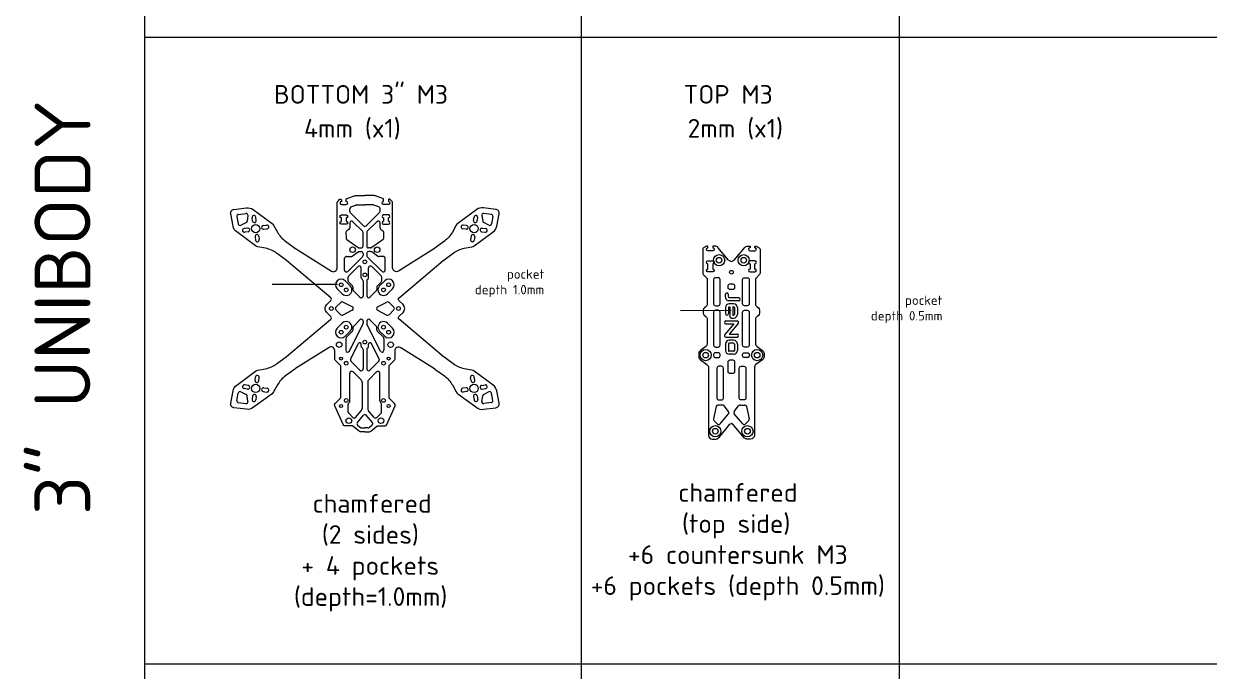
# Model space of a CAD drawing. Header units: millimetres. Extents: x -685 to 1515, y -1461 to 522.
# Drawn here: x -65 to 572, y -340 to 7 of the extents above; entities that cross this region are included whole.
import ezdxf

# ---------------------------------------------------------------- set-up
doc = ezdxf.new("R2010")
doc.units = ezdxf.units.MM
doc.linetypes.add('JIS_09_08', pattern=[10.75, 8, -0.55, 0.55, -0.55, 0.55, -0.55])
doc.layers.get('0').update_dxf_attribs({"lineweight": 5})
for name, color, linetype, lineweight in [('Calque1', 150, 'Continuous', 5), ('Calque1_pocket', 10, 'Continuous', 5), ('Calque2', 251, 'Continuous', 5), ('countersunk', 90, 'Continuous', 5), ('pocket', 1, 'Continuous', 5)]:
    doc.layers.add(name, color=color, linetype=linetype, lineweight=lineweight)
doc.styles.get("Standard").update_dxf_attribs({"font": 'arial.ttf'})

msp = doc.modelspace()

# ---------------------------------------------------------------- linework, layer by layer
at = {"layer": 'Calque1'}
for p, q in [((50.48, -95.21), (54.45, -94.71)), ((110.2, -93.47), (110.2, -92.16)), ((117.65, -101.32), (110.5, -94.17)), ((110.84, -91.23), (113.54, -90.19)), ((113.9, -90.12), (118.35, -90.12)), ((122.81, -90.12), (118.35, -90.12)), ((119.06, -101.32), (126.21, -94.17)), ((125.87, -91.23), (123.17, -90.19)), ((126.5, -93.47), (126.5, -92.16)), ((186.23, -95.21), (182.26, -94.71)), ((49.62, -96.39), (50.35, -100.32)), ((51.79, -101.03), (54.53, -99.63)), ((55.56, -95.87), (55.06, -98.9)), ((58.05, -98.8), (57.76, -96.97)), ((60.02, -98.49), (59.74, -96.67)), ((63.73, -101.21), (65.56, -100.92)), ((110.2, -99.83), (110.2, -102.4)), ((117.06, -104.27), (111.91, -99.12)), ((119.65, -104.27), (124.8, -99.12)), ((126.5, -102.4), (126.5, -99.83)), ((172.98, -101.21), (171.15, -100.92)), ((176.69, -98.49), (176.97, -96.67)), ((178.66, -98.8), (178.95, -96.97)), ((181.15, -95.87), (181.65, -98.9)), ((184.92, -101.03), (182.18, -99.63)), ((187.09, -96.39), (186.36, -100.32)), ((55.34, -102.51), (53.51, -102.8)), ((55.64, -104.49), (53.81, -104.77)), ((59.35, -107.2), (59.64, -109.03)), ((61.33, -106.89), (61.61, -108.72)), ((64.04, -103.18), (65.87, -102.9)), ((108.2, -104.82), (108.21, -107.88)), ((109.77, -103.23), (108.64, -104)), ((117.35, -112.19), (117.35, -104.98)), ((119.35, -104.98), (119.35, -112.19)), ((126.94, -103.23), (128.07, -104)), ((128.5, -107.88), (128.5, -104.82)), ((172.67, -103.18), (170.84, -102.9)), ((175.38, -106.89), (175.1, -108.72)), ((177.36, -107.2), (177.07, -109.03)), ((181.07, -104.49), (182.9, -104.77)), ((181.37, -102.51), (183.2, -102.8)), ((108.63, -108.69), (114.69, -113)), ((115.27, -113.19), (116.35, -113.19)), ((121.44, -113.19), (120.35, -113.19)), ((128.08, -108.69), (122.02, -113)), ((107.46, -125.13), (107.46, -118.79)), ((108.46, -117.79), (110.96, -117.79)), ((117.06, -117.94), (109.16, -125.84)), ((111.54, -117.61), (114.69, -115.37)), ((115.27, -115.19), (116.35, -115.19)), ((117.35, -116.19), (117.35, -117.23)), ((119.35, -116.19), (119.35, -117.23)), ((119.65, -117.94), (127.55, -125.84)), ((121.44, -115.19), (120.35, -115.19)), ((125.17, -117.61), (122.02, -115.37)), ((128.25, -117.79), (125.75, -117.79)), ((129.25, -125.13), (129.25, -118.79)), ((114.65, -123.18), (109.65, -128.18)), ((116.36, -129.11), (116.36, -123.89)), ((120.35, -129.11), (120.35, -123.89)), ((122.06, -123.18), (127.06, -128.18)), ((109.35, -130.88), (109.35, -128.89)), ((111.67, -133.59), (109.65, -131.59)), ((117.06, -130.23), (116.65, -129.81)), ((117.35, -130.93), (117.35, -138.97)), ((119.35, -130.93), (119.35, -138.97)), ((119.65, -130.23), (120.06, -129.81)), ((125.04, -133.59), (127.06, -131.59)), ((127.36, -130.88), (127.36, -128.89)), ((111.96, -134.3), (111.96, -135.59)), ((115.65, -139.68), (112.26, -136.3)), ((121.06, -139.68), (124.45, -136.3)), ((124.75, -134.3), (124.75, -135.59)), ((102.8, -145.03), (105.4, -142.43)), ((102.8, -146.45), (105.4, -149.05)), ((111.57, -144.85), (106.57, -142.25)), ((125.14, -144.85), (130.14, -142.25)), ((133.91, -145.03), (131.31, -142.43)), ((133.91, -146.45), (131.31, -149.05)), ((111.57, -146.63), (106.57, -149.23)), ((115.65, -151.8), (112.32, -155.12)), ((117.35, -152.51), (117.35, -153.61)), ((119.35, -152.51), (119.35, -153.61)), ((121.06, -151.8), (124.39, -155.12)), ((125.14, -146.63), (130.14, -149.23)), ((111.73, -157.82), (108.44, -161.1)), ((110.04, -168.56), (117.25, -154.06)), ((112.02, -157.12), (112.02, -155.83)), ((126.67, -168.56), (119.46, -154.06)), ((124.69, -157.12), (124.69, -155.83)), ((124.98, -157.82), (128.27, -161.1)), ((108.14, -161.81), (108.14, -168.11)), ((110.68, -172.89), (114.84, -164.52)), ((116.36, -165.87), (116.36, -164.88)), ((120.35, -165.87), (120.35, -164.88)), ((126.03, -172.89), (121.87, -164.52)), ((128.57, -161.81), (128.57, -168.11)), ((117.06, -167), (116.65, -166.58)), ((117.35, -167.7), (117.35, -178.12)), ((119.35, -167.7), (119.35, -178.12)), ((119.65, -167), (120.06, -166.58)), ((115.65, -178.83), (110.86, -174.05)), ((121.06, -178.83), (125.85, -174.05)), ((59.35, -184.28), (59.64, -182.45)), ((61.33, -184.59), (61.61, -182.76)), ((110.35, -195.09), (110.35, -180.49)), ((116.27, -183.99), (112.06, -179.78)), ((120.44, -183.99), (124.65, -179.78)), ((126.35, -195.09), (126.35, -180.49)), ((175.38, -184.59), (175.1, -182.76)), ((177.36, -184.28), (177.07, -182.45)), ((51.79, -190.45), (54.53, -191.85)), ((55.34, -188.97), (53.51, -188.69)), ((55.64, -186.99), (53.81, -186.71)), ((63.73, -190.27), (65.56, -190.56)), ((64.04, -188.3), (65.87, -188.58)), ((116.85, -185.4), (116.85, -199.32)), ((119.85, -185.4), (119.85, -199.32)), ((172.67, -188.3), (170.84, -188.58)), ((172.98, -190.27), (171.15, -190.56)), ((181.07, -186.99), (182.9, -186.71)), ((181.37, -188.97), (183.2, -188.69)), ((184.92, -190.45), (182.18, -191.85)), ((49.62, -195.1), (50.35, -191.16)), ((50.48, -196.27), (54.45, -196.77)), ((55.56, -195.61), (55.06, -192.58)), ((58.05, -192.68), (57.76, -194.51)), ((60.02, -192.99), (59.74, -194.82)), ((109.36, -201.29), (109.36, -197.32)), ((127.35, -201.29), (127.35, -197.32)), ((176.69, -192.99), (176.97, -194.82)), ((178.66, -192.68), (178.95, -194.51)), ((181.15, -195.61), (181.65, -192.58)), ((186.23, -196.27), (182.26, -196.77)), ((187.09, -195.1), (186.36, -191.16)), ((111.91, -204.27), (109.65, -202)), ((113.39, -204.2), (116.39, -200.6)), ((114.32, -206.99), (117.59, -203.07)), ((122.39, -206.99), (119.12, -203.07)), ((123.32, -204.2), (120.32, -200.6)), ((124.8, -204.27), (127.06, -202)), ((307.01, -198.33), (305.6, -204.93)), ((310.53, -197.54), (307.98, -197.54)), ((309.08, -207.67), (313.68, -202.28)), ((313.71, -201.02), (311.32, -197.93)), ((316.7, -201.02), (319.08, -197.93)), ((321.32, -207.67), (316.73, -202.28)), ((319.87, -197.54), (322.42, -197.54)), ((323.4, -198.33), (324.8, -204.93)), ((114.44, -208.4), (115.91, -209.63)), ((116.55, -209.86), (118.35, -209.86)), ((120.16, -209.86), (118.35, -209.86)), ((122.27, -208.4), (120.8, -209.63)), ((305.85, -205.82), (307.59, -207.7)), ((324.56, -205.82), (322.81, -207.7))]:
    msp.add_line(p, q, dxfattribs=at)
for points in [[(118.35, -211.86), (115.83, -211.86, -0.175895), (115.19, -211.63), (111.94, -208.91, 0.175895), (111.3, -208.68), (107.53, -208.68, -0.297645), (106.62, -208.08), (102.16, -197.92, -0.309066), (102.36, -196.81), (105.06, -194.11, 0.198915), (105.35, -193.41), (105.35, -176.77, 0.198909), (105.06, -176.06), (102.45, -173.45, -0.198912), (102.16, -172.74), (102.16, -168.32, 0.590187), (99.09, -166.63), (81.02, -178.01, 0.017358), (80.73, -178.21), (75.66, -181.91, 0.109594), (71.37, -186.79), (69.35, -190.47, -0.109594), (68.49, -191.45), (58.29, -198.9, -0.19144), (54.72, -199.83), (48, -198.98, -0.431181), (46.28, -196.63), (47.51, -189.98, -0.19144), (49.48, -186.85), (59.68, -179.39, -0.109594), (60.87, -178.87), (64.99, -178.06, 0.109594), (70.94, -175.45), (76.01, -171.75, 0.017307), (76.28, -171.53), (99.99, -151.54, 0.439292), (100.05, -150.07), (97.85, -147.86, -0.414214), (97.85, -143.62), (100.05, -141.41, 0.439292), (99.99, -139.94), (76.28, -119.95, 0.017307), (76.01, -119.73), (70.94, -116.03, 0.109594), (64.99, -113.42), (60.87, -112.61, -0.109594), (59.68, -112.09), (49.48, -104.63, -0.19144), (47.51, -101.51), (46.28, -94.85, -0.431181), (48, -92.5), (54.72, -91.65, -0.19144), (58.29, -92.58), (68.49, -100.03, -0.109594), (69.35, -101.01), (71.37, -104.69, 0.109594), (75.66, -109.57), (80.73, -113.28, 0.017358), (81.02, -113.47), (100.39, -125.67, 0.590187), (103.45, -123.98), (103.45, -88.95, -0.198912), (103.75, -88.24), (104.9, -87.09, -0.668179), (105.75, -87.44), (105.75, -88.3, 1), (105.75, -89.9), (108.35, -89.9, 1), (108.35, -88.3), (108.35, -86.94), (112.61, -85.29, -0.092844), (113.34, -85.15), (118.35, -85.15)], [(118.35, -211.86), (120.88, -211.86, 0.175895), (121.52, -211.63), (124.77, -208.91, -0.175895), (125.41, -208.68), (129.18, -208.68, 0.297645), (130.09, -208.08), (134.55, -197.92, 0.309066), (134.34, -196.81), (131.65, -194.11, -0.198915), (131.35, -193.41), (131.35, -176.77, -0.198909), (131.65, -176.06), (134.26, -173.45, 0.198912), (134.55, -172.74), (134.55, -168.32, -0.590187), (137.62, -166.63), (155.69, -178.01, -0.017358), (155.98, -178.21), (161.05, -181.91, -0.109594), (165.34, -186.79), (167.36, -190.47, 0.109594), (168.22, -191.45), (178.42, -198.9, 0.19144), (181.99, -199.83), (188.71, -198.98, 0.431181), (190.43, -196.63), (189.2, -189.98, 0.19144), (187.23, -186.85), (177.03, -179.39, 0.109594), (175.84, -178.87), (171.72, -178.06, -0.109594), (165.77, -175.45), (160.7, -171.75, -0.017307), (160.43, -171.53), (136.72, -151.54, -0.439292), (136.66, -150.07), (138.86, -147.86, 0.414214), (138.86, -143.62), (136.66, -141.41, -0.439292), (136.72, -139.94), (160.43, -119.95, -0.017307), (160.7, -119.73), (165.77, -116.03, -0.109594), (171.72, -113.42), (175.84, -112.61, 0.109594), (177.03, -112.09), (187.23, -104.63, 0.19144), (189.2, -101.51), (190.43, -94.85, 0.431181), (188.71, -92.5), (181.99, -91.65, 0.19144), (178.42, -92.58), (168.22, -100.03, 0.109594), (167.36, -101.01), (165.34, -104.69, -0.109594), (161.05, -109.57), (155.98, -113.28, -0.017358), (155.69, -113.47), (136.32, -125.67, -0.590187), (133.26, -123.98), (133.26, -88.95, 0.198912), (132.96, -88.24), (131.81, -87.09, 0.668179), (130.95, -87.44), (130.95, -88.3, -1), (130.95, -89.9), (128.35, -89.9, -1), (128.35, -88.3), (128.35, -86.94), (124.1, -85.29, 0.092844), (123.37, -85.15), (118.35, -85.15)], [(313.67, -119.7), (308, -112.94, 0.221601), (306.47, -112.23), (305.2, -112.23), (305.2, -113.16, -1), (305.2, -114.76), (302.6, -114.76, -1), (302.6, -113.16), (302.6, -112.73, 0.581935), (301.85, -112.3), (300.29, -113.22, 0.264274), (299.8, -114.08), (299.8, -126.8, 0.198912), (300.09, -127.5), (301.96, -129.37, -0.198912), (302.25, -130.07), (302.25, -143.23, -0.243004), (301.41, -144.86), (300.67, -145.38, 0.243004), (300.04, -146.6), (300.04, -148.22, 0.243004), (300.67, -149.44), (301.41, -149.97, -0.243004), (302.25, -151.6), (302.25, -164.54, -0.243004), (301.41, -166.17), (298.52, -168.22, 0.243004), (297.67, -169.85), (297.67, -171.67, 0.243004), (298.52, -173.3), (302.04, -175.8, -0.243001), (302.88, -177.43), (302.88, -213.81), (302.88, -213.81, 0.41421), (304.88, -215.81), (306.86, -215.81, 0.222436), (308.39, -215.09), (314.43, -207.85, -0.222436), (315.2, -207.49)], [(316.73, -119.7), (322.41, -112.94, -0.221601), (323.94, -112.23), (325.2, -112.23), (325.2, -113.16, 1), (325.2, -114.76), (327.8, -114.76, 1), (327.8, -113.16), (327.8, -112.73, -0.581935), (328.56, -112.3), (330.11, -113.22, -0.264274), (330.6, -114.08), (330.6, -126.8, -0.198912), (330.31, -127.5), (328.44, -129.37, 0.198912), (328.15, -130.07), (328.15, -143.23, 0.243004), (328.99, -144.86), (329.74, -145.38, -0.243004), (330.37, -146.6), (330.37, -148.22, -0.243004), (329.74, -149.44), (328.99, -149.97, 0.243004), (328.15, -151.6), (328.15, -164.54, 0.243004), (328.99, -166.17), (331.89, -168.22, -0.243004), (332.73, -169.85), (332.73, -171.67, -0.243004), (331.89, -173.3), (328.37, -175.8, 0.243001), (327.52, -177.43), (327.52, -213.81), (327.52, -213.81, -0.41421), (325.52, -215.81), (323.55, -215.81, -0.222436), (322.01, -215.09), (315.97, -207.85, 0.222436), (315.2, -207.49)]]:
    msp.add_lwpolyline(points, format="xyb", dxfattribs=at)
for points in [[(105.75, -97.08, -1), (105.75, -95.48), (108.35, -95.48, -1), (108.35, -97.08), (108.35, -98.88, -1), (108.35, -100.48), (105.75, -100.48, -1), (105.75, -98.88)], [(130.95, -97.08, 1), (130.95, -95.48), (128.35, -95.48, 1), (128.35, -97.08), (128.35, -98.88, 1), (128.35, -100.48), (130.95, -100.48, 1), (130.95, -98.88)], [(302.6, -126.13, -1), (302.6, -124.53), (302.6, -121.73, -1), (302.6, -120.13), (305.2, -120.13, -1), (305.2, -121.73), (305.2, -124.53, -1), (305.2, -126.13)], [(327.8, -126.13, 1), (327.8, -124.53), (327.8, -121.73, 1), (327.8, -120.13), (325.2, -120.13, 1), (325.2, -121.73), (325.2, -124.53, 1), (325.2, -126.13)], [(306.65, -144.26), (308.15, -144.26, 0.414214), (309.15, -143.26), (309.15, -130.19, 0.414214), (308.15, -129.19), (306.65, -129.19, 0.414214), (305.65, -130.19), (305.65, -143.26, 0.414214)], [(323.75, -144.26), (322.25, -144.26, -0.414214), (321.25, -143.26), (321.25, -130.19, -0.414214), (322.25, -129.19), (323.75, -129.19, -0.414214), (324.75, -130.19), (324.75, -143.26, -0.414214)], [(306.65, -166.44), (308.15, -166.44, 0.414214), (309.15, -165.44), (309.15, -147.65, 0.414214), (308.15, -146.65), (306.65, -146.65, 0.414214), (305.65, -147.65), (305.65, -165.44, 0.414214)], [(323.75, -166.44), (322.25, -166.44, -0.414214), (321.25, -165.44), (321.25, -147.65, -0.414214), (322.25, -146.65), (323.75, -146.65, -0.414214), (324.75, -147.65), (324.75, -165.44, -0.414214)], [(306.65, -172.06), (308.15, -172.06, 0.414214), (309.15, -171.06), (309.15, -170.46, 0.414214), (308.15, -169.46), (306.65, -169.46, 0.414214), (305.65, -170.46), (305.65, -171.06, 0.414214)], [(323.75, -172.06), (322.25, -172.06, -0.414214), (321.25, -171.06), (321.25, -170.46, -0.414214), (322.25, -169.46), (323.75, -169.46, -0.414214), (324.75, -170.46), (324.75, -171.06, -0.414214)], [(308.44, -194.82), (309.94, -194.82, 0.414214), (310.94, -193.82), (310.94, -177.73, 0.414214), (309.94, -176.73), (308.44, -176.73, 0.414214), (307.44, -177.73), (307.44, -193.82, 0.414214)], [(321.96, -194.82), (320.46, -194.82, -0.414214), (319.46, -193.82), (319.46, -177.73, -0.414214), (320.46, -176.73), (321.96, -176.73, -0.414214), (322.96, -177.73), (322.96, -193.82, -0.414214)]]:
    msp.add_lwpolyline(points, format="xyb", close=True, dxfattribs=at)
for centre, radius in [((59.69, -102.85), 2.25), ((177.02, -102.85), 2.25), ((111.75, -114.19), 1.5), ((124.96, -114.19), 1.5), ((118.35, -120.66), 1), ((308.59, -119.81), 1.5), ((321.81, -119.81), 1.5), ((118.35, -127.71), 1), ((315.2, -126.28), 1), ((105.6, -132.99), 1), ((131.1, -132.99), 1), ((108.35, -135.74), 1), ((128.35, -135.74), 1), ((100.32, -145.74), 1), ((136.39, -145.74), 1), ((105.6, -158.49), 1), ((108.35, -155.74), 1), ((128.35, -155.74), 1), ((131.1, -158.49), 1), ((104.53, -165.13), 1.5), ((118.35, -163.77), 1), ((132.18, -165.13), 1.5), ((105.6, -172.59), 0.8), ((131.1, -172.59), 0.8), ((301.37, -170.76), 1.5), ((329.03, -170.76), 1.5), ((108.35, -175.09), 1), ((128.35, -175.09), 1), ((59.69, -188.63), 2.25), ((177.02, -188.63), 2.25), ((105.6, -198.09), 0.8), ((108.35, -195.09), 1), ((128.35, -195.09), 1), ((131.1, -198.09), 0.8), ((109.73, -205.98), 1.5), ((126.98, -205.98), 1.5), ((306.58, -211.61), 1.5), ((323.82, -211.61), 1.5)]:
    msp.add_circle(centre, radius, dxfattribs=at)
for centre, radius, start, end in [((50.6, -96.2), 1, 97.17847, 190.47766), ((54.58, -95.7), 1, 350.56336, 97.17847), ((111.2, -92.16), 1, 111.21736, 180), ((111.2, -93.47), 1, 180, 225), ((113.9, -91.12), 1, 90, 111.21736), ((122.81, -91.12), 1, 68.78264, 90), ((125.5, -92.16), 1, 0, 68.78264), ((125.5, -93.47), 1, 315, 0), ((182.13, -95.7), 1, 82.82153, 189.43664), ((186.11, -96.2), 1, 349.52234, 82.82153), ((51.33, -100.14), 1, 190.47766, 297.09277), ((54.07, -98.74), 1, 297.09277, 350.56336), ((58.75, -96.82), 1, 8.82807, 188.82807), ((59.04, -98.65), 1, 188.82807, 8.82807), ((63.89, -102.19), 1, 98.82807, 278.82807), ((65.72, -101.91), 1, 278.82807, 98.82807), ((111.2, -99.83), 1, 45, 180.0026), ((118.35, -100.62), 1, 225, 315), ((125.5, -99.83), 1, 359.9974, 135), ((170.99, -101.91), 1, 81.17193, 261.17193), ((172.82, -102.19), 1, 261.17193, 81.17193), ((177.67, -98.65), 1, 171.17193, 351.17193), ((177.96, -96.82), 1, 351.17193, 171.17193), ((182.64, -98.74), 1, 189.43664, 242.90723), ((185.38, -100.14), 1, 242.90723, 349.52234), ((53.66, -103.78), 1, 98.82807, 278.82807), ((55.49, -103.5), 1, 278.82807, 98.82807), ((60.34, -107.05), 1, 8.82807, 188.82807), ((109.2, -104.82), 1, 124.26684, 180.0026), ((109.21, -107.88), 1, 180.0026, 234.63352), ((109.2, -102.4), 1, 304.26684, 0.0026), ((116.35, -104.98), 1, 360, 45), ((120.35, -104.98), 1, 135, 180), ((127.5, -102.4), 1, 179.9974, 235.73316), ((127.5, -104.82), 1, 359.9974, 55.73316), ((127.5, -107.88), 1, 305.36648, 359.9974), ((176.37, -107.05), 1, 351.17193, 171.17193), ((181.22, -103.5), 1, 81.17193, 261.17193), ((183.05, -103.78), 1, 261.17193, 81.17193), ((60.62, -108.87), 1, 188.82807, 8.82807), ((115.27, -112.19), 1, 234.63352, 270), ((116.35, -112.19), 1, 270, 0), ((120.35, -112.19), 1, 180, 270), ((121.44, -112.19), 1, 270, 305.36648), ((176.09, -108.87), 1, 171.17193, 351.17193), ((108.46, -118.79), 1, 90, 180.00536), ((110.96, -116.79), 1, 270, 305.36648), ((115.27, -116.19), 1, 90, 125.36648), ((116.35, -116.19), 1, 0, 90), ((116.35, -117.23), 1, 315, 0), ((120.35, -116.19), 1, 90, 180), ((120.35, -117.23), 1, 180, 225), ((121.44, -116.19), 1, 54.63352, 90), ((125.75, -116.79), 1, 234.63352, 270), ((128.25, -118.79), 1, 359.99464, 90), ((315.2, -118.41), 2, 220.02054, 319.97946), ((108.46, -125.13), 1, 180.00536, 315), ((115.36, -123.89), 1, 359.9986, 135), ((121.35, -123.89), 1, 45, 180.0014), ((128.25, -125.13), 1, 225, 359.99464), ((110.35, -128.89), 1, 135, 179.99862), ((110.35, -130.88), 1, 179.99862, 225.1249), ((110.96, -134.3), 1, 0, 45.1249), ((117.36, -129.11), 1, 179.9986, 225), ((116.35, -130.93), 1, 0, 45), ((120.35, -130.93), 1, 135, 180), ((119.35, -129.11), 1, 315, 0.0014), ((125.75, -134.3), 1, 134.8751, 180), ((126.36, -128.89), 1, 0.00138, 45), ((126.36, -130.88), 1, 314.8751, 0.00138), ((112.96, -135.59), 1, 180, 225.1249), ((116.35, -138.97), 1, 225.1249, 0), ((120.35, -138.97), 1, 180, 314.8751), ((123.75, -135.59), 1, 314.8751, 0), ((103.51, -145.74), 1, 135, 225), ((106.11, -143.14), 1, 62.53124, 135), ((111.11, -145.74), 1, 297.46876, 62.53124), ((125.6, -145.74), 1, 117.46876, 242.53124), ((130.6, -143.14), 1, 45, 117.46876), ((133.2, -145.74), 1, 315, 45), ((106.11, -148.34), 1, 225, 297.46876), ((116.35, -152.51), 1, 0, 134.8751), ((120.35, -152.51), 1, 45.1249, 180), ((130.6, -148.34), 1, 242.53124, 315), ((111.02, -157.12), 1, 314.8751, 0), ((113.02, -155.83), 1, 134.8751, 180), ((116.35, -153.61), 1, 333.55741, 0), ((120.35, -153.61), 1, 180, 206.44259), ((123.69, -155.83), 1, 0, 45.1249), ((125.69, -157.12), 1, 180, 225.1249), ((109.14, -161.81), 1, 134.8751, 180), ((115.56, -164.88), 0.8, 359.9986, 153.55741), ((121.15, -164.88), 0.8, 26.44259, 180.0014), ((127.57, -161.81), 1, 0, 45.1249), ((109.14, -168.11), 1, 180, 333.55741), ((117.36, -165.87), 1, 179.9986, 225), ((116.35, -167.7), 1, 0, 45), ((120.35, -167.7), 1, 135, 180), ((119.35, -165.87), 1, 315, 0.0014), ((127.57, -168.11), 1, 206.44259, 0), ((111.57, -173.34), 1, 153.55741, 225), ((116.35, -178.12), 1, 225, 0), ((120.35, -178.12), 1, 180, 315), ((125.14, -173.34), 1, 315, 26.44259), ((60.34, -184.43), 1, 171.17193, 351.17193), ((60.62, -182.61), 1, 351.17193, 171.17193), ((111.35, -180.49), 1, 45, 180), ((114.85, -185.4), 2, 0, 45), ((121.85, -185.4), 2, 135, 180), ((125.35, -180.49), 1, 0, 135), ((176.09, -182.61), 1, 8.82807, 188.82807), ((176.37, -184.43), 1, 188.82807, 8.82807), ((51.33, -191.34), 1, 62.90723, 169.52234), ((53.66, -187.7), 1, 81.17193, 261.17193), ((55.49, -187.98), 1, 261.17193, 81.17193), ((63.89, -189.29), 1, 81.17193, 261.17193), ((65.72, -189.57), 1, 261.17193, 81.17193), ((170.99, -189.57), 1, 98.82807, 278.82807), ((172.82, -189.29), 1, 278.82807, 98.82807), ((181.22, -187.98), 1, 98.82807, 278.82807), ((183.05, -187.7), 1, 278.82807, 98.82807), ((185.38, -191.34), 1, 10.47766, 117.09277), ((50.6, -195.28), 1, 169.52234, 262.82153), ((54.58, -195.78), 1, 262.82153, 9.43664), ((54.07, -192.74), 1, 9.43664, 62.90723), ((58.75, -194.66), 1, 171.17193, 351.17193), ((59.04, -192.83), 1, 351.17193, 171.17193), ((110.36, -197.32), 1, 131.81448, 180.0007), ((108.35, -195.09), 2, 311.81448, 0), ((128.35, -195.09), 2, 180, 228.18552), ((126.35, -197.32), 1, 359.9993, 48.18552), ((177.67, -192.83), 1, 8.82807, 188.82807), ((177.96, -194.66), 1, 188.82807, 8.82807), ((182.13, -195.78), 1, 170.56336, 277.17847), ((182.64, -192.74), 1, 117.09277, 170.56336), ((186.11, -195.28), 1, 277.17847, 10.47766), ((110.36, -201.29), 1, 180.0007, 225), ((114.85, -199.32), 2, 320.162, 0), ((118.35, -203.71), 1, 39.838, 140.162), ((121.85, -199.32), 2, 180, 219.838), ((126.35, -201.29), 1, 315, 359.9993), ((307.98, -198.54), 1, 90, 167.98422), ((310.53, -198.54), 1, 37.63666, 90), ((312.92, -201.63), 1, 319.56075, 37.63666), ((317.49, -201.63), 1, 142.36334, 220.43925), ((319.87, -198.54), 1, 90, 142.36334), ((322.42, -198.54), 1, 12.01578, 90), ((112.62, -203.56), 1, 225, 320.162), ((115.08, -207.63), 1, 140.162, 230.096), ((116.55, -208.86), 1, 230.096, 270), ((120.16, -208.86), 1, 270, 309.904), ((121.63, -207.63), 1, 309.904, 39.838), ((124.09, -203.56), 1, 219.838, 315), ((306.58, -205.14), 1, 167.98422, 222.86213), ((308.32, -207.02), 1, 222.86213, 319.56075), ((322.08, -207.02), 1, 220.43925, 317.13787), ((323.82, -205.14), 1, 317.13787, 12.01578)]:
    msp.add_arc(centre, radius, start, end, dxfattribs=at)
at = {"layer": 'Calque1_pocket'}
for p, q in [((312.02, -145.24), (312.02, -148.48)), ((313.62, -145.24), (313.62, -148.48)), ((316.41, -143.24), (314.02, -143.24)), ((316.81, -145.24), (316.81, -148.85)), ((318.41, -145.24), (318.41, -148.85)), ((312.04, -148.48), (312.02, -148.48)), ((312.22, -152.41), (318.29, -152.41)), ((318.89, -153.73), (313.96, -159.48)), ((311.99, -164.81), (311.99, -168.29)), ((313.59, -164.81), (313.59, -168.29)), ((313.96, -159.48), (318.29, -159.48)), ((316.41, -162.81), (313.99, -162.81)), ((316.41, -164.41), (313.99, -164.41)), ((316.81, -164.81), (316.81, -168.29)), ((318.41, -164.81), (318.41, -168.29)), ((316.41, -168.69), (313.99, -168.69)), ((316.41, -170.29), (313.99, -170.29))]:
    msp.add_line(p, q, dxfattribs=at)
for points in [[(314.45, -132.54), (315.95, -132.54, -0.414214), (316.95, -133.54), (316.95, -134.54, -0.414214), (315.95, -135.54), (314.45, -135.54, -0.414214), (313.45, -134.54), (313.45, -133.54, -0.414214)], [(314.45, -173.36), (315.95, -173.36, -0.414214), (316.95, -174.36), (316.95, -179.62, -0.414214), (315.95, -180.62), (314.45, -180.62, -0.414214), (313.45, -179.62), (313.45, -174.36, -0.414214)]]:
    msp.add_lwpolyline(points, format="xyb", close=True, dxfattribs=at)
for points in [[(319.17, -141.67), (313.96, -141.67, -0.245066), (312.52, -140.92, -0.113399), (312.16, -140.04, -0.037158), (312.01, -138.25, -0.049183)], [(319.17, -140.07), (313.96, -140.07, -0.245066), (313.83, -140, -0.113399), (313.74, -139.79, -0.037158), (313.61, -138.24)], [(314.02, -144.84), (314.35, -144.84), (314.35, -150.05, 0.414214), (315.15, -150.85), (316.41, -150.85)], [(312.22, -154.01), (316.55, -154.01), (311.61, -159.76, 0.640968), (312.22, -161.08), (318.29, -161.08)]]:
    msp.add_lwpolyline(points, format="xyb", dxfattribs=at)
msp.add_lwpolyline([(316.41, -144.84), (315.95, -144.84), (315.95, -149.25), (316.41, -149.25)], dxfattribs=at)
for centre, radius, start, end in [((312.81, -138.25), 0.8, 0.52993, 180.52993), ((319.17, -140.87), 0.8, 270, 90), ((314.02, -145.24), 2, 90, 180), ((314.02, -145.24), 0.4, 90, 180), ((316.41, -145.24), 2, 0, 90), ((316.41, -145.24), 0.4, 0, 90), ((312.22, -153.21), 0.8, 90, 270), ((312.83, -148.48), 0.787, 180, 0), ((316.41, -148.85), 2, 270, 0), ((316.41, -148.85), 0.4, 270, 0), ((318.29, -153.21), 0.8, 319.36567, 90), ((313.99, -164.81), 2, 90, 180), ((313.99, -164.81), 0.4, 90, 180), ((316.41, -164.81), 2, 0, 90), ((316.41, -164.81), 0.4, 0, 90), ((318.29, -160.28), 0.8, 270, 90), ((313.99, -168.29), 2, 180, 270), ((313.99, -168.29), 0.4, 180, 270), ((316.41, -168.29), 2, 270, 0), ((316.41, -168.29), 0.4, 270, 0)]:
    msp.add_arc(centre, radius, start, end, dxfattribs=at)
at = {"layer": 'Calque2'}
for p, q in [((0, 405.37), (0, -1460.82)), ((234.53, 405.37), (234.53, -1460.82)), ((405.23, 405.37), (405.23, -1460.82)), ((0, 0), (931.88, 0)), ((0, -336.47), (931.88, -336.47))]:
    msp.add_line(p, q, dxfattribs=at)
at = {"layer": 'countersunk'}
for centre in [(308.59, -119.81), (321.81, -119.81), (301.37, -170.76), (329.03, -170.76), (306.58, -211.61), (323.82, -211.61)]:
    msp.add_circle(centre, 3, dxfattribs=at)
at = {"layer": 'pocket'}
for p, q in [((68.52, -132.69), (103.66, -132.58)), ((107.73, -130.87), (110.47, -133.62)), ((128.98, -130.87), (126.24, -133.62)), ((103.48, -135.11), (106.23, -137.86)), ((133.23, -135.11), (130.48, -137.86)), ((287.89, -146.73), (315.08, -146.63)), ((103.48, -156.37), (106.23, -153.62)), ((107.73, -160.61), (110.47, -157.86)), ((128.98, -160.61), (126.24, -157.86)), ((133.23, -156.37), (130.48, -153.62))]:
    msp.add_line(p, q, dxfattribs=at)
for centre, start, end in [((105.6, -132.99), 45, 225), ((108.35, -135.74), 224.91647, 45.08353), ((128.35, -135.74), 134.91647, 315.08353), ((131.1, -132.99), 315, 135), ((108.35, -155.74), 314.91647, 135.08353), ((128.35, -155.74), 44.91647, 225.08353), ((105.6, -158.49), 135, 315), ((131.1, -158.49), 225, 45)]:
    msp.add_arc(centre, 3, start, end, dxfattribs=at)

# ---------------------------------------------------------------- texts
at = {"linetype": 'JIS_09_08', "char_height": 10, "attachment_point": 1}
for s, insert in [('\\pi119.87807;{\\fISOCPEUR|b0|i0|c0|p34;BOTTOM 3" M3}', (-50.42, -25.78)), ('\\pi141.87807;{\\fISOCPEUR|b0|i0|c0|p34;TOP M3}', (147.64, -25.78)), ('\\pi138.87807;{\\fISOCPEUR|b0|i0|c0|p34;4mm (x1)}', (-53.24, -43.96)), ('\\pi139.37807;{\\fISOCPEUR|b0|i0|c0|p34;2mm (x1)}', (152.27, -43.96)), ('\\pi133.87807;{\\fISOCPEUR|b0|i0|c0|p34;chamfered\\P\\pi135.87807;(top side)\\P\\pi106.87807;+6 countersunk M3\\P\\pi86.87807;+6 pockets (depth 0.5mm)}', (152.78, -239.5)), ('\\pi133.87807;{\\fISOCPEUR|b0|i0|c0|p34;chamfered\\P\\pi138.87807;(2 sides)\\P\\pi127.87807;+ 4 pockets\\P\\pi123.87807;(depth=1.0mm)}', (-43.66, -245.36))]:
    msp.add_mtext_dynamic_manual_height_columns(s, width=327.7561, gutter_width=12.5, heights=[0], dxfattribs=dict(at, insert=insert))
at = {"linetype": 'JIS_09_08', "insert": (-59.06, -256.6), "char_height": 30, "attachment_point": 1, "rotation": 90}
msp.add_mtext_dynamic_manual_height_columns('{\\fISOCPEUR|b0|i0|c0|p34;3" UNIBODY}', width=327.7561, gutter_width=12.5, heights=[0], dxfattribs=at)
at = {"layer": 'pocket', "char_height": 5, "attachment_point": 3}
for s, insert in [('{\\fISOCPEUR|b0|i0|c0|p34;pocket \\Pdepth 1.0mm }', (214.69, -124.76)), ('{\\fISOCPEUR|b0|i0|c0|p34;pocket \\Pdepth 0.5mm }', (428.52, -138.8))]:
    msp.add_mtext_dynamic_manual_height_columns(s, width=327.7561, gutter_width=12.5, heights=[0], dxfattribs=dict(at, insert=insert))

doc.saveas('drawing.dxf')
